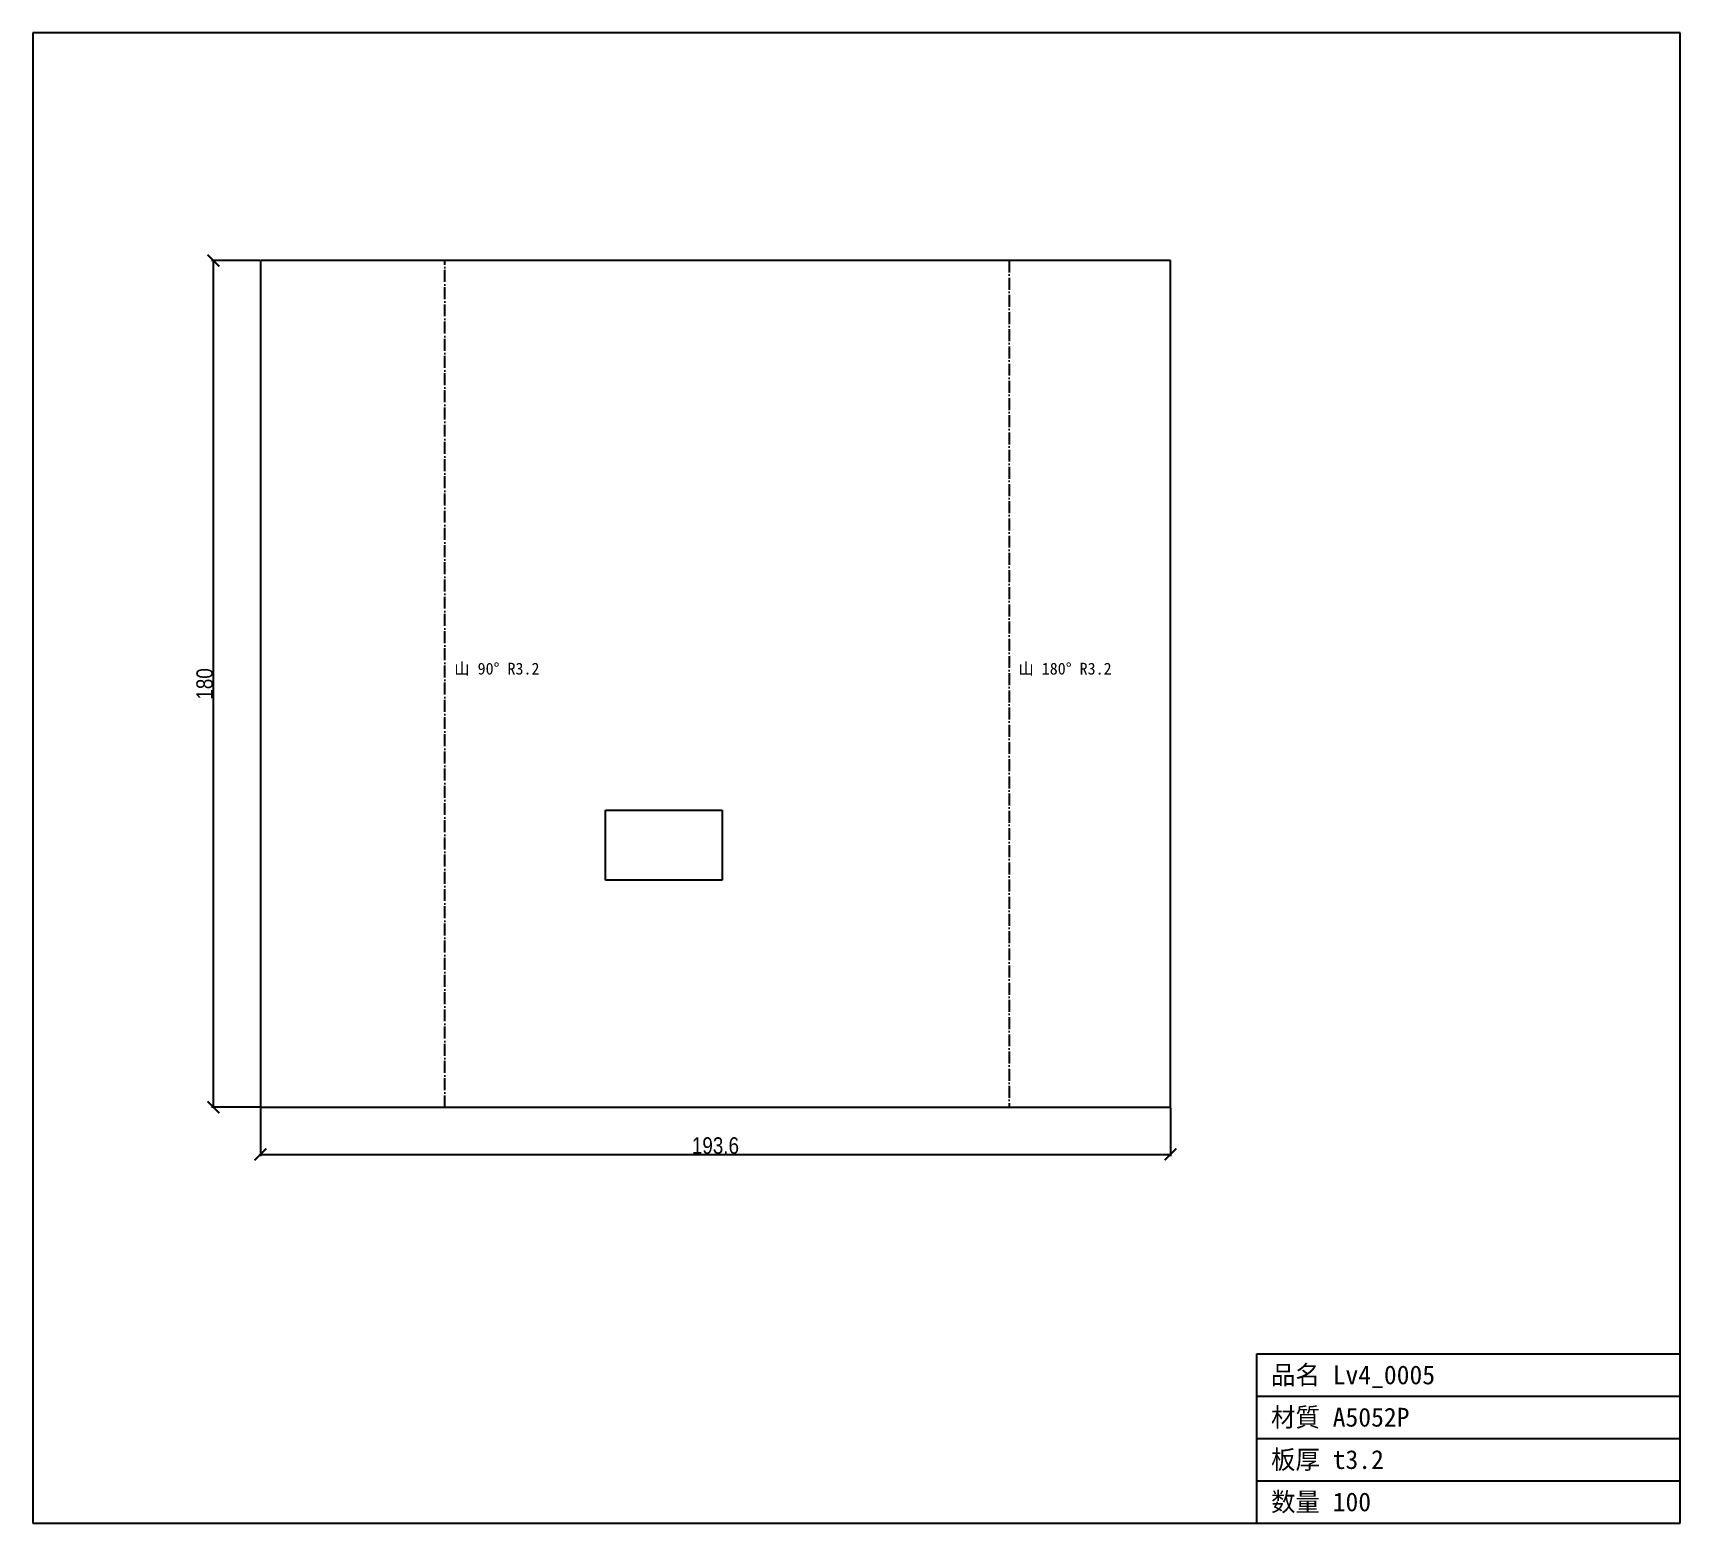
# Model space of a CAD drawing. Header units: millimetres. Extents: x -91 to 259, y -88 to 228.
import ezdxf

# ---------------------------------------------------------------- set-up
doc = ezdxf.new("R2010")
doc.units = ezdxf.units.MM
doc.linetypes.add('DASHDOT', pattern=[3.556, 2.54, -0.508, 0, -0.508])
for name, color, linetype in [('BEND', 7, 'Continuous'), ('CUT', 7, 'Continuous'), ('DIM', 7, 'Continuous'), ('FRAME', 7, 'Continuous'), ('TEXT', 7, 'Continuous')]:
    doc.layers.add(name, color=color, linetype=linetype)
doc.styles.add('OpenSansCondensed-Light', font='OpenSansCondensed-Light.ttf')
doc.dimstyles.new('EZDXF', dxfattribs={"dimtxt": 0.25, "dimasz": 0.175, "dimexe": 0.375, "dimexo": 0.125, "dimgap": 0.1, "dimtad": 1, "dimlfac": 100, "dimzin": 12, "dimdsep": 46, "dimtxsty": 'OpenSansCondensed-Light', "dimblk": 'ARCHTICK', "dimcen": 2.5, "dimazin": 3, "dimtfac": 0.5, "dimtmove": 2, "dimatfit": 3})

# ---------------------------------------------------------------- blocks, each defined once
blk = doc.blocks.new('_ARCHTICK')
at = {"color": 0, "linetype": 'BYBLOCK', "const_width": 0.15}
blk.add_lwpolyline([(-0.5, -0.5), (0.5, 0.5)], dxfattribs=at)

msp = doc.modelspace()

# ---------------------------------------------------------------- linework, layer by layer
at = {"layer": 'BEND', "color": 3, "linetype": 'DASHDOT'}
for p, q in [((-3.77, 0), (-3.77, 180.03)), ((116.22, 180.03), (116.22, 0))]:
    msp.add_line(p, q, dxfattribs=at)
at = {"layer": 'CUT'}
for p, q in [((-43.01, 180.03), (-43.01, 0)), ((150.55, 180.03), (-43.01, 180.03)), ((150.55, 0), (150.55, 180.03)), ((30.36, 48.32), (30.36, 63.16)), ((30.36, 63.16), (55.17, 63.16)), ((55.17, 63.16), (55.17, 48.32)), ((55.17, 48.32), (30.36, 48.32)), ((-43.01, 0), (150.55, 0))]:
    msp.add_line(p, q, dxfattribs=at)
at = {"layer": 'FRAME'}
for p, q in [((258.94, 228.41), (-91.39, 228.41)), ((-91.39, 228.41), (-91.39, -88.39)), ((258.94, -88.39), (258.94, 228.41)), ((168.94, -88.39), (168.94, -52.39)), ((168.94, -52.39), (258.94, -52.39)), ((168.94, -61.39), (258.94, -61.39)), ((168.94, -70.39), (258.94, -70.39)), ((168.94, -79.39), (258.94, -79.39)), ((-91.39, -88.39), (258.94, -88.39))]:
    msp.add_line(p, q, dxfattribs=at)

# ---------------------------------------------------------------- texts
at = {"layer": 'TEXT'}
for s, height, p in [('山 90° R3.2', 2.5, (-1.77, 92.01)), ('山 180° R3.2', 2.5, (118.22, 92.01)), ('品名 Lv4_0005', 4, (171.94, -58.89)), ('材質 A5052P', 4, (171.94, -67.89)), ('板厚 t3.2', 4, (171.94, -76.89)), ('数量 100', 4, (171.94, -85.89))]:
    msp.add_text(s, height=height, dxfattribs=at).set_placement(p)

# ---------------------------------------------------------------- dimensions: what is measured, and where the dimension line sits
at = {"layer": 'DIM'}
msp.add_linear_dim(base=(-53.01, 0), p1=(-43.01, 0), p2=(-43.01, 180.03), angle=90, dimstyle='EZDXF', override={"dimtxt": 3.5, "dimasz": 2.5, "dimdec": 1, "dimlfac": 1}, dxfattribs=at).render()
msp.add_linear_dim(base=(-43.01, -10), p1=(-43.01, 0), p2=(150.55, 0), dimstyle='EZDXF', override={"dimtxt": 3.5, "dimasz": 2.5, "dimdec": 1, "dimlfac": 1}, dxfattribs=at).render()

doc.saveas('drawing.dxf')
